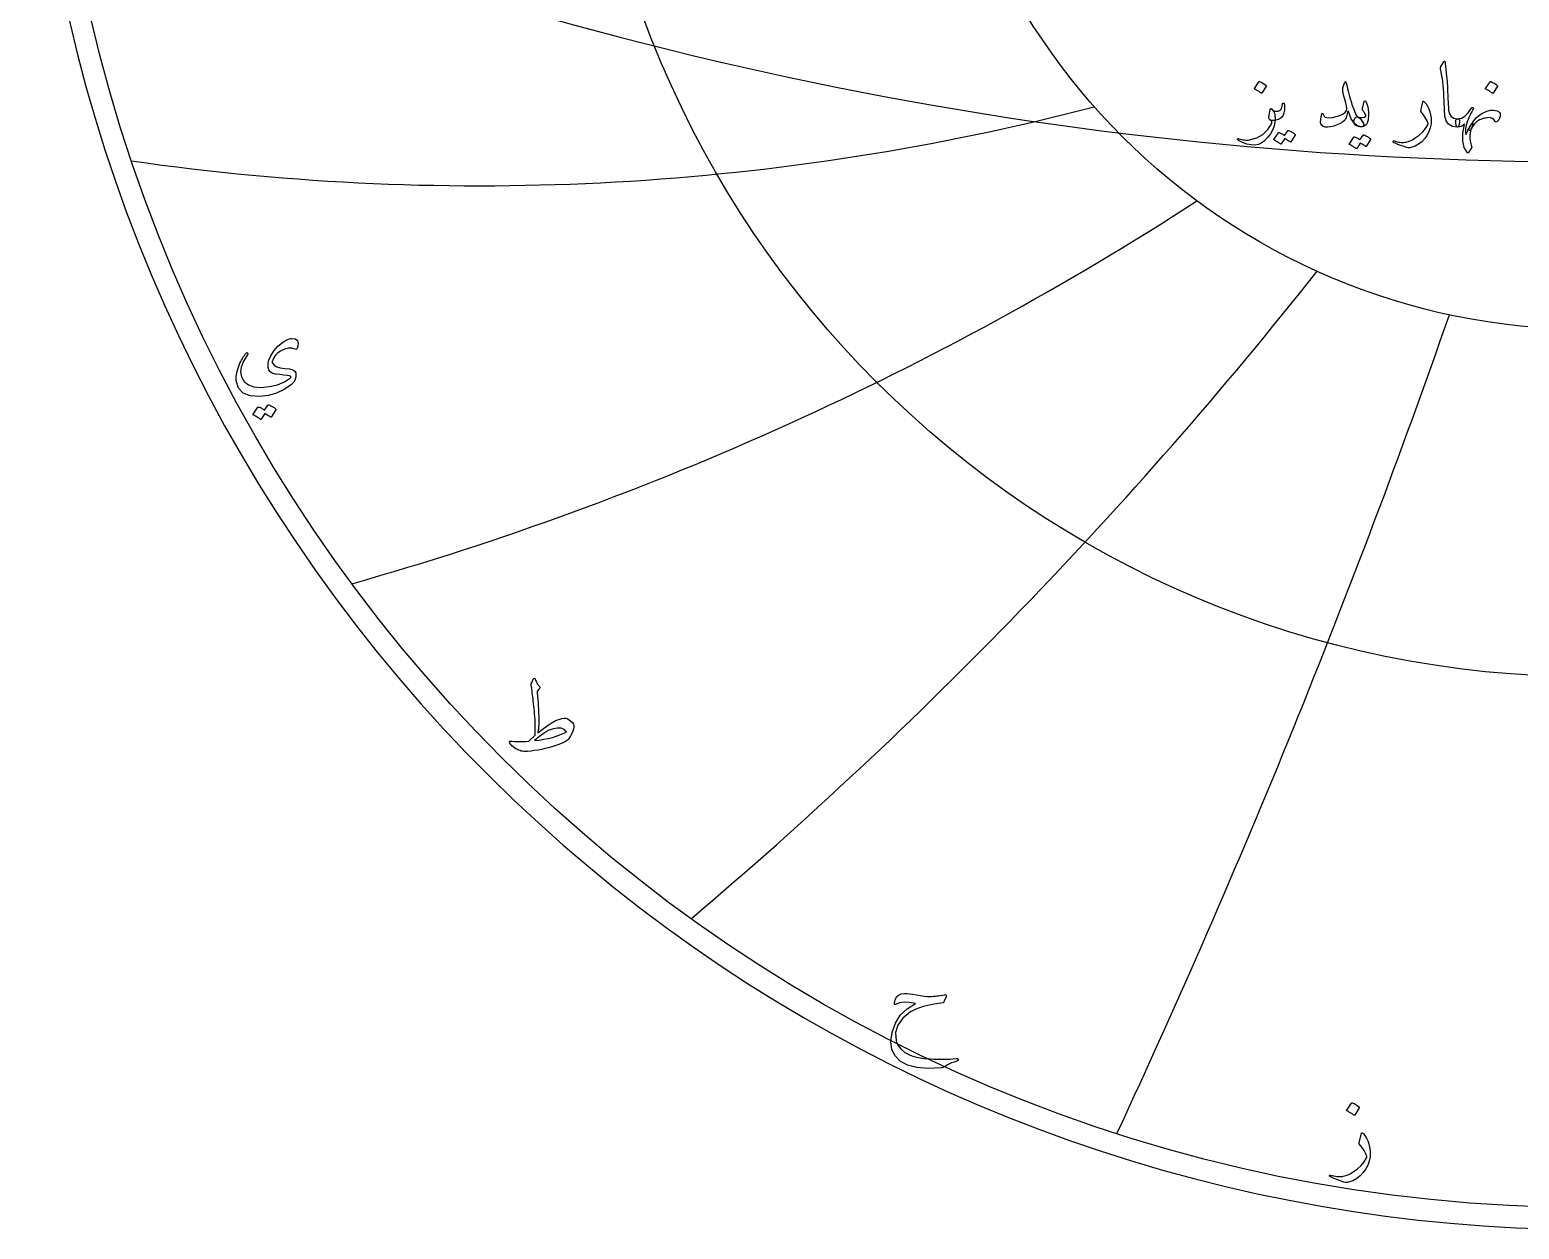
# Model space of a CAD drawing. Header units: millimetres. Extents: x -59 to 59, y -59 to 61.
# Drawn here: x -59.3 to -2.6, y -59.3 to -13.7 of the extents above; entities that cross this region are included whole.
import ezdxf

# ---------------------------------------------------------------- set-up
doc = ezdxf.new("R2010")
doc.units = ezdxf.units.MM
for name, color, linetype in [('CUT_OUTER', 1, 'Continuous'), ('ENGRAVE', 7, 'Continuous'), ('ENGRAVE_FINE', 8, 'Continuous'), ('TEXT', 5, 'Continuous')]:
    doc.layers.add(name, color=color, linetype=linetype)

msp = doc.modelspace()

# ---------------------------------------------------------------- linework, layer by layer
at = {"layer": 'CUT_OUTER'}
msp.add_arc((-0.0002, -0.0001), 59.3249, 136.054439, 87.802065, dxfattribs=at)
at = {"layer": 'ENGRAVE'}
for radius in [58.5, 38.2935, 25.0665]:
    msp.add_circle((0, 0), radius, dxfattribs=at)
for centre, radius, start, end in [((-42.2271, 73.1394), 92.7302, 261.802042, 284.63494), ((-79.3935, 79.3935), 118.6298, 285.814784, 302.939458), ((-145.5535, 84.0354), 172.3779, 310.263938, 321.680388), ((-324.2849, 86.8919), 337.9013, 335.042786, 340.75101)]:
    msp.add_arc(centre, radius, start, end, dxfattribs=at)
at = {"layer": 'ENGRAVE_FINE'}
msp.add_arc((0, 126.8976), 145.5746, 246.464598, 293.535402, dxfattribs=at)
at = {"layer": 'TEXT'}
for points in [[(-5.487, -14.8665), (-5.4803, -14.8561), (-5.4741, -14.8492), (-5.4682, -14.8457), (-5.4628, -14.8457), (-5.4546, -14.8502), (-5.4473, -14.8639), (-5.4408, -14.8866), (-5.4352, -14.9184), (-5.4066, -15.1768), (-5.3833, -15.4157), (-5.3651, -15.6352), (-5.3521, -15.8352), (-5.3438, -16.0062), (-5.3361, -16.1595), (-5.3291, -16.2951), (-5.3227, -16.4129), (-5.3172, -16.5131), (-5.3128, -16.5954), (-5.3094, -16.6601), (-5.3071, -16.707), (-5.2764, -16.8476), (-5.2085, -16.9509), (-5.1035, -17.0171), (-4.9612, -17.0461), (-4.9216, -17.0564), (-4.8963, -17.0807), (-4.8853, -17.1187), (-4.8885, -17.1706), (-4.9047, -17.2523), (-4.9223, -17.3107), (-4.9411, -17.3458), (-4.9612, -17.3574), (-5.1614, -17.331), (-5.3089, -17.2519), (-5.4036, -17.12), (-5.4455, -16.9353), (-5.4521, -16.847), (-5.4581, -16.7585), (-5.4634, -16.6697), (-5.468, -16.5807), (-5.4722, -16.4915), (-5.4762, -16.4021), (-5.48, -16.3125), (-5.4836, -16.2227), (-5.4901, -16.0513), (-5.4992, -15.897), (-5.5108, -15.7598), (-5.5251, -15.6397), (-5.542, -15.5243), (-5.5614, -15.4014), (-5.5835, -15.2709), (-5.6081, -15.1329), (-5.6114, -15.108), (-5.6107, -15.0853), (-5.6062, -15.0647), (-5.5978, -15.0464)], [(-12.531, -15.631), (-12.5266, -15.6267), (-12.5206, -15.6241), (-12.5128, -15.6233), (-12.5033, -15.6241), (-12.436, -15.6514), (-12.3727, -15.6847), (-12.3132, -15.724), (-12.2576, -15.7694), (-12.2522, -15.7764), (-12.2499, -15.7833), (-12.2505, -15.7902), (-12.2542, -15.7971), (-12.4168, -16.06), (-12.4228, -16.0663), (-12.4306, -16.0678), (-12.4401, -16.0646), (-12.4514, -16.0566), (-12.4611, -16.0497), (-12.4765, -16.0393), (-12.4974, -16.0255), (-12.524, -16.0082), (-12.5567, -15.9874), (-12.5958, -15.9632), (-12.6414, -15.9355), (-12.6936, -15.9044), (-12.7005, -15.8992), (-12.7039, -15.894), (-12.7039, -15.8888), (-12.7005, -15.8836)], [(-9.1924, -15.7175), (-9.1725, -15.8082), (-9.1508, -15.9005), (-9.1275, -15.9942), (-9.1024, -16.0895), (-9.0756, -16.1867), (-9.0471, -16.2862), (-9.0168, -16.3882), (-8.9848, -16.4925), (-8.9201, -16.6802), (-8.8611, -16.8212), (-8.8077, -16.9155), (-8.7599, -16.963), (-8.7182, -16.9914), (-8.676, -17.0314), (-8.6334, -17.083), (-8.5904, -17.1464), (-8.5497, -17.2249), (-8.5385, -17.2839), (-8.5566, -17.3235), (-8.6042, -17.3436), (-8.758, -17.328), (-8.894, -17.226), (-9.0122, -17.0374), (-9.1128, -16.7624), (-9.115, -16.7578), (-9.118, -16.7546), (-9.1219, -16.7526), (-9.1266, -16.752), (-9.1301, -16.7526), (-9.1335, -16.7546), (-9.137, -16.7578), (-9.1405, -16.7624), (-9.1502, -16.8069), (-9.1621, -16.854), (-9.1761, -16.9038), (-9.1924, -16.9561), (-9.2101, -17.0056), (-9.2287, -17.0469), (-9.2482, -17.08), (-9.2685, -17.1049), (-9.3416, -17.1687), (-9.4328, -17.2251), (-9.5422, -17.2742), (-9.6698, -17.3159), (-9.7995, -17.3468), (-9.912, -17.36), (-10.0071, -17.3555), (-10.085, -17.3332), (-10.1516, -17.2774), (-10.1818, -17.1793), (-10.1758, -17.0387), (-10.1334, -16.8558), (-10.1293, -16.8497), (-10.1239, -16.8454), (-10.1172, -16.8428), (-10.1092, -16.8419), (-10.0997, -16.843), (-10.0919, -16.8463), (-10.0858, -16.8517), (-10.0815, -16.8592), (-10.0651, -16.8975), (-10.0469, -16.9293), (-10.027, -16.9546), (-10.0054, -16.9734), (-9.9379, -16.9985), (-9.8462, -17.0045), (-9.7303, -16.9916), (-9.5902, -16.9596), (-9.4408, -16.9116), (-9.3247, -16.8575), (-9.2419, -16.7974), (-9.1924, -16.7312), (-9.1841, -16.6642), (-9.1976, -16.5496), (-9.2326, -16.3874), (-9.2892, -16.1777), (-9.3165, -16.0672), (-9.3325, -15.9779), (-9.3372, -15.9098), (-9.3308, -15.8628), (-9.265, -15.676), (-9.2579, -15.6563), (-9.2503, -15.6423), (-9.2423, -15.6339), (-9.2339, -15.631), (-9.2235, -15.6365), (-9.2131, -15.6527), (-9.2027, -15.6797), (-9.1924, -15.7175)], [(-3.7261, -15.6345), (-3.7217, -15.6302), (-3.7157, -15.6276), (-3.7079, -15.6267), (-3.6984, -15.6276), (-3.6311, -15.6548), (-3.5678, -15.6881), (-3.5083, -15.7275), (-3.4528, -15.7729), (-3.4474, -15.7798), (-3.445, -15.7867), (-3.4456, -15.7937), (-3.4493, -15.8006), (-3.6119, -16.0635), (-3.618, -16.0698), (-3.6257, -16.0713), (-3.6353, -16.068), (-3.6465, -16.06), (-3.6562, -16.0531), (-3.6716, -16.0428), (-3.6926, -16.0289), (-3.7192, -16.0116), (-3.7518, -15.9909), (-3.7909, -15.9666), (-3.8366, -15.939), (-3.8887, -15.9078), (-3.8956, -15.9026), (-3.8991, -15.8974), (-3.8991, -15.8923), (-3.8956, -15.8871)], [(-8.4935, -16.835), (-8.5138, -16.8011), (-8.5333, -16.7719), (-8.5519, -16.7474), (-8.5696, -16.7278), (-8.5824, -16.7109), (-8.5895, -16.6914), (-8.591, -16.6694), (-8.5869, -16.6447), (-8.5143, -16.3818), (-8.5041, -16.3589), (-8.4909, -16.3524), (-8.4747, -16.3623), (-8.4555, -16.3887), (-8.4265, -16.4447), (-8.4018, -16.5124), (-8.3815, -16.5918), (-8.3655, -16.6828), (-8.3562, -16.7701), (-8.3525, -16.8558), (-8.3545, -16.9397), (-8.362, -17.0218), (-8.3744, -17.0934), (-8.3906, -17.1559), (-8.4107, -17.2093), (-8.4347, -17.2536), (-8.4643, -17.2865), (-8.5048, -17.3125), (-8.556, -17.3315), (-8.6181, -17.3436), (-8.6816, -17.346), (-8.7409, -17.3358), (-8.7958, -17.3131), (-8.8464, -17.2779), (-8.8855, -17.2331), (-8.9061, -17.1818), (-8.908, -17.1241), (-8.8914, -17.0599), (-8.8648, -17.0074), (-8.8334, -16.9743), (-8.7973, -16.9606), (-8.7564, -16.9665), (-8.6622, -16.9892), (-8.58, -16.9916), (-8.5099, -16.9736), (-8.452, -16.9353), (-8.4507, -16.9252), (-8.4572, -16.9051), (-8.4715, -16.875), (-8.4935, -16.835)], [(-6.2828, -16.3922), (-6.2808, -16.3859), (-6.2784, -16.3809), (-6.2756, -16.3773), (-6.2724, -16.3749), (-6.2627, -16.374), (-6.2508, -16.3783), (-6.2367, -16.3879), (-6.2205, -16.4026), (-6.1574, -16.4776), (-6.1029, -16.5643), (-6.057, -16.6627), (-6.0198, -16.7727), (-5.9909, -16.8912), (-5.9731, -17.008), (-5.9666, -17.123), (-5.9714, -17.2363), (-6.0021, -17.3855), (-6.0527, -17.5287), (-6.1232, -17.6658), (-6.2136, -17.7968), (-6.3217, -17.9155), (-6.4454, -18.0122), (-6.5846, -18.0868), (-6.7395, -18.1393), (-6.781, -18.1482), (-6.8225, -18.1506), (-6.864, -18.1465), (-6.9055, -18.1359), (-7.0012, -18.1024), (-7.0876, -18.0714), (-7.1647, -18.0428), (-7.2325, -18.0165), (-7.2907, -17.9926), (-7.3393, -17.9711), (-7.3781, -17.952), (-7.4072, -17.9352), (-7.4132, -17.93), (-7.4175, -17.9248), (-7.4201, -17.9196), (-7.421, -17.9144), (-7.4204, -17.9077), (-7.4184, -17.9015), (-7.4152, -17.8956), (-7.4106, -17.8902), (-7.4048, -17.8861), (-7.3977, -17.8842), (-7.3892, -17.8844), (-7.3795, -17.8868), (-7.3202, -17.9027), (-7.2636, -17.9157), (-7.2095, -17.926), (-7.1581, -17.9335), (-7.1088, -17.9381), (-7.0612, -17.94), (-7.0154, -17.939), (-6.9713, -17.9352), (-6.9272, -17.9282), (-6.8817, -17.9175), (-6.8347, -17.9031), (-6.7862, -17.885), (-6.7361, -17.8631), (-6.6845, -17.837), (-6.6314, -17.8069), (-6.5768, -17.7726), (-6.4235, -17.6623), (-6.2923, -17.5425), (-6.1831, -17.4132), (-6.096, -17.2744), (-6.0903, -17.2632), (-6.0873, -17.2502), (-6.0869, -17.2355), (-6.089, -17.219), (-6.1254, -17.122), (-6.1824, -17.0141), (-6.2603, -16.8953), (-6.3589, -16.7658), (-6.3632, -16.7576), (-6.3658, -16.7503), (-6.3667, -16.7438), (-6.3658, -16.7381)], [(-12.0328, -16.6793), (-11.9936, -16.731), (-11.9627, -16.7823), (-11.94, -16.8331), (-11.9255, -16.8835), (-11.9173, -16.9371), (-11.9134, -17.0011), (-11.9138, -17.0755), (-11.9186, -17.1602), (-11.9478, -17.3196), (-12.0042, -17.4725), (-12.0879, -17.6188), (-12.1988, -17.7588), (-12.3208, -17.879), (-12.4375, -17.9663), (-12.5491, -18.0208), (-12.6555, -18.0424), (-12.8274, -18.0364), (-12.9937, -18.0044), (-13.1543, -17.9464), (-13.3094, -17.8625), (-13.3202, -17.8554), (-13.3284, -17.8478), (-13.334, -17.8398), (-13.3371, -17.8314), (-13.3377, -17.8217), (-13.3362, -17.8132), (-13.3325, -17.8061), (-13.3267, -17.8003), (-13.3178, -17.7964), (-13.3085, -17.7951), (-13.2988, -17.7964), (-13.2886, -17.8003), (-13.231, -17.8162), (-13.1757, -17.8292), (-13.1229, -17.8395), (-13.0724, -17.847), (-13.0241, -17.8514), (-12.9777, -17.8526), (-12.9332, -17.8505), (-12.8908, -17.8452), (-12.6129, -17.7657), (-12.3779, -17.6342), (-12.1856, -17.4508), (-12.0362, -17.2156), (-12.0347, -17.2082), (-12.0336, -17.1966), (-12.033, -17.1806), (-12.0328, -17.1602), (-12.0384, -17.1444), (-12.0552, -17.1248), (-12.0834, -17.1012), (-12.1227, -17.0737), (-12.14, -17.0525), (-12.1504, -17.027), (-12.1538, -16.9972), (-12.1504, -16.963), (-12.0985, -16.7001), (-12.0879, -16.6664), (-12.0734, -16.6517), (-12.055, -16.656), (-12.0328, -16.6793)], [(-11.6003, -16.4475), (-11.5834, -16.4501), (-11.5709, -16.4579), (-11.5627, -16.4709), (-11.5588, -16.489), (-11.5516, -16.6097), (-11.5579, -16.7191), (-11.5776, -16.8173), (-11.6107, -16.9042), (-11.6578, -16.9773), (-11.7197, -17.0339), (-11.7962, -17.0742), (-11.8875, -17.098), (-11.9515, -17.1055), (-12.012, -17.104), (-12.0691, -17.0934), (-12.1227, -17.0737), (-12.1413, -17.059), (-12.1521, -17.0357), (-12.1551, -17.0037), (-12.1504, -16.963), (-12.0985, -16.7001), (-12.0944, -16.6802), (-12.089, -16.6655), (-12.0823, -16.656), (-12.0743, -16.6517), (-12.0654, -16.6521), (-12.0561, -16.6568), (-12.0464, -16.6659), (-12.0362, -16.6793), (-12.0101, -16.7087), (-11.9765, -16.7312), (-11.9357, -16.7468), (-11.8875, -16.7554), (-11.8373, -16.7559), (-11.7906, -16.7468), (-11.7473, -16.7282), (-11.7075, -16.7001), (-11.6732, -16.6612), (-11.6496, -16.6136), (-11.6368, -16.5574), (-11.6349, -16.4925), (-11.6327, -16.4728), (-11.6262, -16.4588), (-11.6154, -16.4503), (-11.6003, -16.4475)], [(-4.4076, -17.3298), (-4.4457, -17.4115), (-4.4734, -17.4975), (-4.4907, -17.5879), (-4.4976, -17.6826), (-4.4946, -17.7812), (-4.482, -17.8833), (-4.46, -17.9888), (-4.4284, -18.0978), (-4.4245, -18.1123), (-4.4232, -18.1246), (-4.4245, -18.1348), (-4.4284, -18.1428), (-4.5529, -18.3192), (-4.5644, -18.332), (-4.5746, -18.3391), (-4.5834, -18.3406), (-4.591, -18.3365), (-4.7095, -18.1335), (-4.7674, -17.8842), (-4.7648, -17.5886), (-4.7017, -17.2467), (-4.762, -17.2952), (-4.8254, -17.3298), (-4.8918, -17.3505), (-4.9612, -17.3574), (-4.9761, -17.3529), (-4.9897, -17.3393), (-5.002, -17.3166), (-5.0131, -17.2848), (-5.0193, -17.2656), (-5.0243, -17.2463), (-5.028, -17.2267), (-5.0304, -17.2069), (-5.0321, -17.1871), (-5.0338, -17.1676), (-5.0356, -17.1482), (-5.0373, -17.1291), (-5.0351, -17.0941), (-5.0217, -17.0685), (-4.9971, -17.0525), (-4.9612, -17.0461), (-4.82, -17.0145), (-4.687, -16.9371), (-4.5622, -16.8138), (-4.4457, -16.6447), (-4.4299, -16.6233), (-4.4137, -16.611), (-4.397, -16.6078), (-4.38, -16.6136), (-4.3674, -16.6246), (-4.3609, -16.637), (-4.3605, -16.6506), (-4.3661, -16.6655), (-4.3967, -16.7195), (-4.4262, -16.7745), (-4.4547, -16.8303), (-4.482, -16.8869), (-4.5083, -16.9444), (-4.5335, -17.0028), (-4.5576, -17.0621), (-4.5806, -17.1222), (-4.6316, -17.2859), (-4.6602, -17.4275), (-4.6662, -17.5471), (-4.6498, -17.6446), (-4.6483, -17.6476), (-4.6472, -17.6498), (-4.6466, -17.6511), (-4.6463, -17.6515), (-4.6461, -17.6511), (-4.6455, -17.6498), (-4.6444, -17.6476), (-4.6429, -17.6446), (-4.6218, -17.595), (-4.6001, -17.5464), (-4.5777, -17.499), (-4.5547, -17.4526), (-4.5308, -17.4071), (-4.5058, -17.3622), (-4.4797, -17.318), (-4.4526, -17.2744), (-4.4329, -17.2441), (-4.4154, -17.226), (-4.4001, -17.2199), (-4.3869, -17.226), (-4.3804, -17.2389), (-4.3817, -17.2606), (-4.3908, -17.2908), (-4.4076, -17.3298)], [(-3.5358, -17.1429), (-3.5805, -17.0729), (-3.6387, -17.0253), (-3.7103, -17.0002), (-3.7953, -16.9976), (-3.8435, -17.0038), (-3.8913, -17.0119), (-3.9386, -17.0219), (-3.9855, -17.0339), (-4.032, -17.0483), (-4.0781, -17.0655), (-4.1237, -17.0855), (-4.1689, -17.1083), (-4.2463, -17.1602), (-4.3194, -17.2329), (-4.3882, -17.3263), (-4.4526, -17.4405), (-4.471, -17.4662), (-4.4881, -17.4811), (-4.5039, -17.4852), (-4.5183, -17.4785), (-4.5304, -17.4651), (-4.5356, -17.4491), (-4.5339, -17.4305), (-4.5253, -17.4093), (-4.5121, -17.3814), (-4.5002, -17.3566), (-4.4896, -17.3347), (-4.4803, -17.3159), (-4.4721, -17.2999), (-4.4647, -17.2865), (-4.4582, -17.2757), (-4.4526, -17.2675), (-4.4018, -17.1909), (-4.3497, -17.1204), (-4.2963, -17.056), (-4.2416, -16.9976), (-4.1856, -16.9451), (-4.1283, -16.8982), (-4.0697, -16.8569), (-4.0098, -16.8212), (-3.856, -16.7513), (-3.7131, -16.7148), (-3.581, -16.7115), (-3.4597, -16.7416), (-3.408, -16.7678), (-3.3706, -16.8013), (-3.3475, -16.8422), (-3.3386, -16.8904), (-3.3438, -16.9561), (-3.3628, -17.0184), (-3.3957, -17.0772), (-3.4424, -17.1325), (-3.4729, -17.1566), (-3.4986, -17.1663), (-3.5196, -17.1617), (-3.5358, -17.1429)], [(-11.4273, -17.4958), (-11.423, -17.4915), (-11.4169, -17.4889), (-11.4092, -17.488), (-11.3996, -17.4889), (-11.3656, -17.5017), (-11.3326, -17.5157), (-11.3007, -17.5311), (-11.2699, -17.5477), (-11.24, -17.5659), (-11.2107, -17.5858), (-11.182, -17.6074), (-11.154, -17.6307), (-11.1486, -17.6379), (-11.1462, -17.6454), (-11.1469, -17.6534), (-11.1505, -17.6619), (-11.3166, -17.9248), (-11.3211, -17.9283), (-11.3278, -17.9283), (-11.3367, -17.9248), (-11.3477, -17.9179), (-11.3553, -17.9115), (-11.3676, -17.9028), (-11.3847, -17.8916), (-11.4066, -17.8781), (-11.4334, -17.862), (-11.4654, -17.8431), (-11.5026, -17.8213), (-11.5449, -17.7968), (-11.6764, -18.0009), (-11.6825, -18.0072), (-11.6903, -18.0087), (-11.6998, -18.0055), (-11.711, -17.9975), (-11.7207, -17.9905), (-11.7361, -17.9802), (-11.7571, -17.9663), (-11.7837, -17.949), (-11.8163, -17.9283), (-11.8554, -17.9041), (-11.9011, -17.8764), (-11.9532, -17.8452), (-11.9586, -17.8401), (-11.961, -17.8349), (-11.9603, -17.8297), (-11.9566, -17.8245), (-11.7871, -17.5719), (-11.7828, -17.5676), (-11.7767, -17.565), (-11.769, -17.5641), (-11.7594, -17.565), (-11.7305, -17.5744), (-11.7024, -17.5853), (-11.6751, -17.5978), (-11.6487, -17.6117), (-11.6232, -17.627), (-11.5986, -17.6433), (-11.5748, -17.6607), (-11.5519, -17.6792)], [(-8.5558, -17.6653), (-8.5515, -17.661), (-8.5454, -17.6584), (-8.5376, -17.6576), (-8.5281, -17.6584), (-8.494, -17.6712), (-8.4611, -17.6852), (-8.4292, -17.7006), (-8.3984, -17.7172), (-8.3684, -17.7354), (-8.3391, -17.7553), (-8.3105, -17.7769), (-8.2825, -17.8003), (-8.2771, -17.8074), (-8.2747, -17.815), (-8.2753, -17.823), (-8.279, -17.8314), (-8.4451, -18.0943), (-8.4496, -18.0978), (-8.4563, -18.0978), (-8.4652, -18.0943), (-8.4762, -18.0874), (-8.4838, -18.081), (-8.4961, -18.0723), (-8.5132, -18.0611), (-8.535, -18.0476), (-8.5618, -18.0315), (-8.5938, -18.0126), (-8.631, -17.9909), (-8.6734, -17.9663), (-8.8049, -18.1705), (-8.8109, -18.1767), (-8.8187, -18.1782), (-8.8282, -18.175), (-8.8395, -18.167), (-8.8492, -18.1601), (-8.8646, -18.1497), (-8.8855, -18.1359), (-8.9121, -18.1186), (-8.9448, -18.0978), (-8.9839, -18.0736), (-9.0295, -18.0459), (-9.0817, -18.0148), (-9.0871, -18.0096), (-9.0894, -18.0044), (-9.0888, -17.9992), (-9.0851, -17.994), (-8.9156, -17.7415), (-8.9113, -17.7371), (-8.9052, -17.7345), (-8.8974, -17.7337), (-8.8879, -17.7345), (-8.8589, -17.7439), (-8.8308, -17.7549), (-8.8036, -17.7673), (-8.7772, -17.7812), (-8.7517, -17.7965), (-8.727, -17.8128), (-8.7033, -17.8302), (-8.6803, -17.8487)], [(-49.2225, -25.8142), (-49.3419, -25.7743), (-49.4753, -25.7727), (-49.6224, -25.8094), (-49.7834, -25.8843), (-49.8856, -25.9558), (-49.9707, -26.0412), (-50.0387, -26.1403), (-50.0897, -26.2534), (-50.0948, -26.276), (-50.0952, -26.2995), (-50.0911, -26.3239), (-50.0823, -26.3493), (-50.0237, -26.4282), (-49.9255, -26.4877), (-49.7876, -26.5278), (-49.61, -26.5486), (-49.4347, -26.5673), (-49.3073, -26.6012), (-49.228, -26.6503), (-49.1966, -26.7146), (-49.1932, -26.8493), (-49.2197, -26.9693), (-49.2762, -27.0744), (-49.3627, -27.1649), (-49.6374, -27.3524), (-49.9301, -27.4905), (-50.2408, -27.5793), (-50.5694, -27.6188), (-50.9283, -27.5939), (-51.1968, -27.4859), (-51.3749, -27.2949), (-51.4625, -27.0209), (-51.4676, -26.8706), (-51.4459, -26.7073), (-51.3975, -26.531), (-51.3223, -26.3419), (-51.2961, -26.2893), (-51.2692, -26.2386), (-51.2417, -26.1897), (-51.2134, -26.1426), (-51.1842, -26.0972), (-51.1539, -26.0532), (-51.1224, -26.0105), (-51.0898, -25.9692), (-51.0722, -25.9521), (-51.0566, -25.9452), (-51.0427, -25.9484), (-51.0307, -25.9618), (-51.024, -25.9784), (-51.0224, -25.995), (-51.0259, -26.0116), (-51.0344, -26.0282), (-51.1862, -26.2727), (-51.2761, -26.4932), (-51.3043, -26.6897), (-51.2706, -26.8623), (-51.1622, -27.044), (-51.0031, -27.1722), (-50.7932, -27.247), (-50.5325, -27.2682), (-50.1986, -27.2417), (-49.8978, -27.1732), (-49.6303, -27.0627), (-49.3959, -26.9102), (-49.3818, -26.8973), (-49.3765, -26.8844), (-49.38, -26.8715), (-49.3922, -26.8586), (-49.4418, -26.8346), (-49.5278, -26.8143), (-49.6503, -26.7977), (-49.8092, -26.7848), (-49.9709, -26.7649), (-50.0943, -26.7276), (-50.1794, -26.6727), (-50.2262, -26.6002), (-50.2479, -26.5151), (-50.2539, -26.4259), (-50.2442, -26.3325), (-50.2189, -26.2349), (-50.1365, -26.0432), (-50.0223, -25.8668), (-49.8763, -25.7056), (-49.6985, -25.5596), (-49.6512, -25.525), (-49.6053, -25.495), (-49.5608, -25.4696), (-49.5177, -25.4489), (-49.4762, -25.4325), (-49.4365, -25.4203), (-49.3987, -25.4122), (-49.3627, -25.4083), (-49.222, -25.4214), (-49.1357, -25.483), (-49.1039, -25.593), (-49.1265, -25.7515), (-49.1436, -25.7941), (-49.1653, -25.8188), (-49.1916, -25.8255), (-49.2225, -25.8142)], [(-50.2558, -27.9435), (-50.2511, -27.9389), (-50.2447, -27.9361), (-50.2364, -27.9352), (-50.2262, -27.9361), (-50.1899, -27.9497), (-50.1547, -27.9647), (-50.1207, -27.9811), (-50.0879, -27.9989), (-50.0559, -28.0182), (-50.0247, -28.0395), (-49.9941, -28.0625), (-49.9642, -28.0874), (-49.9585, -28.0951), (-49.9559, -28.1031), (-49.9566, -28.1117), (-49.9605, -28.1207), (-50.1377, -28.4011), (-50.1425, -28.4048), (-50.1497, -28.4048), (-50.1591, -28.4011), (-50.1709, -28.3937), (-50.179, -28.3869), (-50.1921, -28.3776), (-50.2103, -28.3657), (-50.2336, -28.3513), (-50.2622, -28.3341), (-50.2964, -28.3139), (-50.336, -28.2908), (-50.3812, -28.2646), (-50.5215, -28.4823), (-50.5279, -28.489), (-50.5362, -28.4906), (-50.5464, -28.4872), (-50.5584, -28.4786), (-50.5687, -28.4712), (-50.5851, -28.4602), (-50.6075, -28.4454), (-50.6359, -28.427), (-50.6707, -28.4048), (-50.7124, -28.379), (-50.7611, -28.3495), (-50.8167, -28.3162), (-50.8225, -28.3107), (-50.825, -28.3052), (-50.8243, -28.2996), (-50.8204, -28.2941), (-50.6396, -28.0247), (-50.6349, -28.0201), (-50.6285, -28.0173), (-50.6202, -28.0164), (-50.61, -28.0173), (-50.5791, -28.0274), (-50.5491, -28.039), (-50.5201, -28.0523), (-50.4919, -28.0671), (-50.4647, -28.0834), (-50.4384, -28.1008), (-50.4131, -28.1194), (-50.3886, -28.1391)], [(-40.232, -38.5541), (-40.2145, -38.514), (-40.1988, -38.4785), (-40.185, -38.4475), (-40.173, -38.4213), (-40.1631, -38.3998), (-40.1555, -38.3834), (-40.1502, -38.3721), (-40.1472, -38.3659), (-40.1409, -38.3578), (-40.1333, -38.3521), (-40.1243, -38.3486), (-40.1139, -38.3474), (-40.1054, -38.3488), (-40.0983, -38.353), (-40.0925, -38.3599), (-40.0881, -38.3696), (-40.0687, -38.4166), (-40.0512, -38.4582), (-40.0355, -38.4941), (-40.0217, -38.5246), (-40.0137, -38.538), (-40.0046, -38.5523), (-39.9944, -38.5675), (-39.9829, -38.5836), (-39.9701, -38.6007), (-39.9557, -38.6187), (-39.9397, -38.6376), (-39.9221, -38.6574), (-39.911, -38.6775), (-39.9073, -38.6971), (-39.911, -38.7162), (-39.9221, -38.7349), (-39.9922, -38.8272), (-40.0016, -38.8422), (-40.0079, -38.8576), (-40.0108, -38.8735), (-40.0106, -38.8899), (-39.9746, -39.2961), (-39.9516, -39.6252), (-39.9414, -39.8773), (-39.9442, -40.0524), (-39.948, -40.1178), (-39.952, -40.1774), (-39.9563, -40.2312), (-39.9608, -40.2793), (-39.9655, -40.3219), (-39.9705, -40.3591), (-39.9757, -40.3911), (-39.9811, -40.4177), (-39.8707, -40.3333), (-39.7684, -40.2572), (-39.6742, -40.1894), (-39.5881, -40.1299), (-39.5102, -40.0784), (-39.4409, -40.0348), (-39.3802, -39.9991), (-39.3279, -39.9712), (-39.235, -39.9297), (-39.148, -39.8974), (-39.067, -39.8743), (-38.9921, -39.8605), (-38.9524, -39.8593), (-38.9109, -39.8669), (-38.8675, -39.8833), (-38.8223, -39.9085), (-38.7328, -39.9719), (-38.6673, -40.033), (-38.6258, -40.0918), (-38.6083, -40.1483), (-38.6094, -40.2113), (-38.624, -40.2821), (-38.6519, -40.3607), (-38.6932, -40.4472), (-38.7393, -40.5323), (-38.7817, -40.6032), (-38.8205, -40.6597), (-38.8555, -40.7019), (-38.9275, -40.7552), (-39.0511, -40.8153), (-39.2264, -40.8825), (-39.4534, -40.9565), (-39.5799, -40.9932), (-39.7085, -41.0257), (-39.8391, -41.0541), (-39.9719, -41.0783), (-40.1062, -41.0986), (-40.2417, -41.1152), (-40.3784, -41.1281), (-40.5162, -41.1373), (-40.5666, -41.1272), (-40.6144, -41.1152), (-40.6598, -41.1013), (-40.7026, -41.0857), (-40.7433, -41.0681), (-40.7824, -41.0488), (-40.8198, -41.0275), (-40.8557, -41.0045), (-40.9187, -40.9583), (-40.971, -40.9122), (-41.0128, -40.8661), (-41.0439, -40.82), (-41.061, -40.7817), (-41.0642, -40.7554), (-41.0536, -40.7411), (-41.0291, -40.7388), (-40.9601, -40.747), (-40.8857, -40.7531), (-40.806, -40.7571), (-40.721, -40.7591), (-40.6307, -40.759), (-40.5351, -40.7568), (-40.4342, -40.7525), (-40.328, -40.7462), (-40.0844, -40.5063), (-40.0799, -40.4099), (-40.0775, -40.3125), (-40.0772, -40.2143), (-40.0789, -40.1151), (-40.0825, -40.0148), (-40.0877, -39.9131), (-40.0945, -39.81), (-40.1029, -39.7055), (-40.1123, -39.602), (-40.1223, -39.5021), (-40.1326, -39.4055), (-40.1435, -39.3125), (-40.1543, -39.2226), (-40.1647, -39.1358), (-40.1746, -39.052), (-40.1841, -38.9711), (-40.1929, -38.8963), (-40.2011, -38.8304), (-40.2086, -38.7736), (-40.2154, -38.7257), (-40.2215, -38.6866), (-40.227, -38.656), (-40.2317, -38.634), (-40.2357, -38.6205), (-40.2383, -38.6053), (-40.2385, -38.5892), (-40.2364, -38.5721), (-40.232, -38.5541)], [(-39.4423, -40.2812), (-39.5851, -40.3405), (-39.744, -40.4334), (-39.9191, -40.56), (-40.1103, -40.7203), (-39.9249, -40.6974), (-39.7491, -40.6691), (-39.5827, -40.6356), (-39.4257, -40.5967), (-39.2784, -40.553), (-39.1411, -40.5049), (-39.0137, -40.4524), (-38.8961, -40.3956), (-38.9759, -40.2971), (-39.0936, -40.2452), (-39.249, -40.2399), (-39.4423, -40.2812)], [(-24.432, -50.4707), (-24.5205, -50.67), (-24.5286, -50.6831), (-24.5381, -50.6931), (-24.5489, -50.6997), (-24.5611, -50.7032), (-24.9705, -50.7678), (-25.313, -50.8471), (-25.5886, -50.9412), (-25.7974, -51.0501), (-26.0901, -51.2888), (-26.278, -51.5511), (-26.3613, -51.8368), (-26.3399, -52.1461), (-26.2748, -52.3136), (-26.1646, -52.4616), (-26.0091, -52.5903), (-25.8084, -52.6997), (-25.6675, -52.7486), (-25.492, -52.7882), (-25.2819, -52.8187), (-25.0372, -52.8399), (-24.9071, -52.8461), (-24.7788, -52.85), (-24.6525, -52.8517), (-24.5279, -52.851), (-24.4057, -52.8482), (-24.2862, -52.8436), (-24.1695, -52.8371), (-24.0555, -52.8288), (-24.0288, -52.827), (-24.0076, -52.8288), (-23.9919, -52.8344), (-23.9817, -52.8436), (-23.9762, -52.8549), (-23.9744, -52.8667), (-23.9762, -52.8789), (-23.9817, -52.8916), (-23.9858, -52.8984), (-23.9905, -52.904), (-23.9959, -52.9085), (-24.002, -52.9119), (-24.0086, -52.9147), (-24.0154, -52.9179), (-24.0224, -52.9212), (-24.0297, -52.9248), (-24.136, -52.9587), (-24.2299, -52.994), (-24.3113, -53.0306), (-24.3803, -53.0687), (-24.4245, -53.0961), (-24.4647, -53.1194), (-24.501, -53.1386), (-24.5334, -53.1536), (-24.5615, -53.1651), (-24.5846, -53.1739), (-24.603, -53.1799), (-24.6165, -53.1831), (-25.1211, -53.2018), (-25.5501, -53.1656), (-25.9035, -53.0745), (-26.1812, -52.9285), (-26.3818, -52.7283), (-26.5004, -52.4782), (-26.5368, -52.1784), (-26.4912, -51.8288), (-26.3703, -51.4766), (-26.1812, -51.1765), (-25.9238, -50.9285), (-25.5981, -50.7327), (-25.8287, -50.6887), (-26.0299, -50.6783), (-26.2015, -50.7016), (-26.3435, -50.7586), (-26.356, -50.7632), (-26.3675, -50.7659), (-26.3781, -50.7669), (-26.3878, -50.7659), (-26.3959, -50.7629), (-26.4017, -50.7576), (-26.4051, -50.75), (-26.4063, -50.7401), (-26.4012, -50.6942), (-26.3934, -50.6488), (-26.3828, -50.6038), (-26.3694, -50.5593), (-26.3223, -50.4728), (-26.2476, -50.4089), (-26.1452, -50.3676), (-26.0151, -50.3489), (-25.9328, -50.3496), (-25.8297, -50.3591), (-25.7058, -50.3773), (-25.5612, -50.4043), (-25.412, -50.4313), (-25.2743, -50.4495), (-25.1481, -50.4589), (-25.0335, -50.4596), (-24.9784, -50.4572), (-24.92, -50.4536), (-24.8584, -50.4489), (-24.7936, -50.443), (-24.7256, -50.4358), (-24.6543, -50.4269), (-24.5798, -50.4164), (-24.5021, -50.4043), (-24.4576, -50.4029), (-24.431, -50.4135), (-24.4225, -50.4361), (-24.432, -50.4707)], [(-9.0034, -54.5226), (-8.9988, -54.518), (-8.9923, -54.5152), (-8.984, -54.5143), (-8.9739, -54.5152), (-8.9021, -54.5443), (-8.8346, -54.5798), (-8.7711, -54.6218), (-8.7119, -54.6702), (-8.7061, -54.6776), (-8.7036, -54.685), (-8.7043, -54.6924), (-8.7082, -54.6998), (-8.8816, -54.9802), (-8.8881, -54.9869), (-8.8964, -54.9885), (-8.9065, -54.9851), (-8.9185, -54.9765), (-8.9289, -54.9692), (-8.9453, -54.9581), (-8.9676, -54.9433), (-8.996, -54.9249), (-9.0308, -54.9027), (-9.0726, -54.8769), (-9.1213, -54.8474), (-9.1768, -54.8142), (-9.1842, -54.8086), (-9.1879, -54.8031), (-9.1879, -54.7976), (-9.1842, -54.792)], [(-8.627, -55.6703), (-8.6249, -55.6636), (-8.6224, -55.6583), (-8.6194, -55.6544), (-8.6159, -55.6519), (-8.6055, -55.6509), (-8.5928, -55.6556), (-8.5779, -55.6657), (-8.5606, -55.6814), (-8.4932, -55.7614), (-8.4351, -55.8539), (-8.3862, -55.9589), (-8.3465, -56.0763), (-8.3156, -56.2026), (-8.2967, -56.3272), (-8.2898, -56.4499), (-8.2949, -56.5708), (-8.3276, -56.7299), (-8.3816, -56.8826), (-8.4568, -57.0288), (-8.5532, -57.1686), (-8.6685, -57.2952), (-8.8004, -57.3983), (-8.949, -57.4779), (-9.1141, -57.5339), (-9.1584, -57.5434), (-9.2027, -57.5459), (-9.247, -57.5415), (-9.2912, -57.5302), (-9.3933, -57.4946), (-9.4854, -57.4615), (-9.5677, -57.4309), (-9.64, -57.4029), (-9.7021, -57.3774), (-9.7539, -57.3545), (-9.7953, -57.3341), (-9.8263, -57.3162), (-9.8328, -57.3107), (-9.8374, -57.3051), (-9.8402, -57.2996), (-9.8411, -57.2941), (-9.8404, -57.2869), (-9.8383, -57.2802), (-9.8349, -57.274), (-9.83, -57.2682), (-9.8238, -57.2638), (-9.8162, -57.2618), (-9.8072, -57.262), (-9.7968, -57.2645), (-9.7336, -57.2815), (-9.6732, -57.2954), (-9.6155, -57.3064), (-9.5606, -57.3144), (-9.508, -57.3193), (-9.4573, -57.3213), (-9.4084, -57.3202), (-9.3614, -57.3162), (-9.3144, -57.3087), (-9.2659, -57.2973), (-9.2157, -57.282), (-9.1639, -57.2627), (-9.1105, -57.2393), (-9.0555, -57.2115), (-8.9989, -57.1793), (-8.9407, -57.1428), (-8.7771, -57.0251), (-8.6371, -56.8974), (-8.5207, -56.7594), (-8.4277, -56.6114), (-8.4217, -56.5994), (-8.4185, -56.5855), (-8.418, -56.5698), (-8.4203, -56.5523), (-8.4591, -56.4487), (-8.52, -56.3337), (-8.603, -56.207), (-8.7082, -56.0689), (-8.7128, -56.0601), (-8.7156, -56.0523), (-8.7165, -56.0453), (-8.7156, -56.0394)]]:
    msp.add_lwpolyline(points, close=True, dxfattribs=at)

doc.saveas('drawing.dxf')
